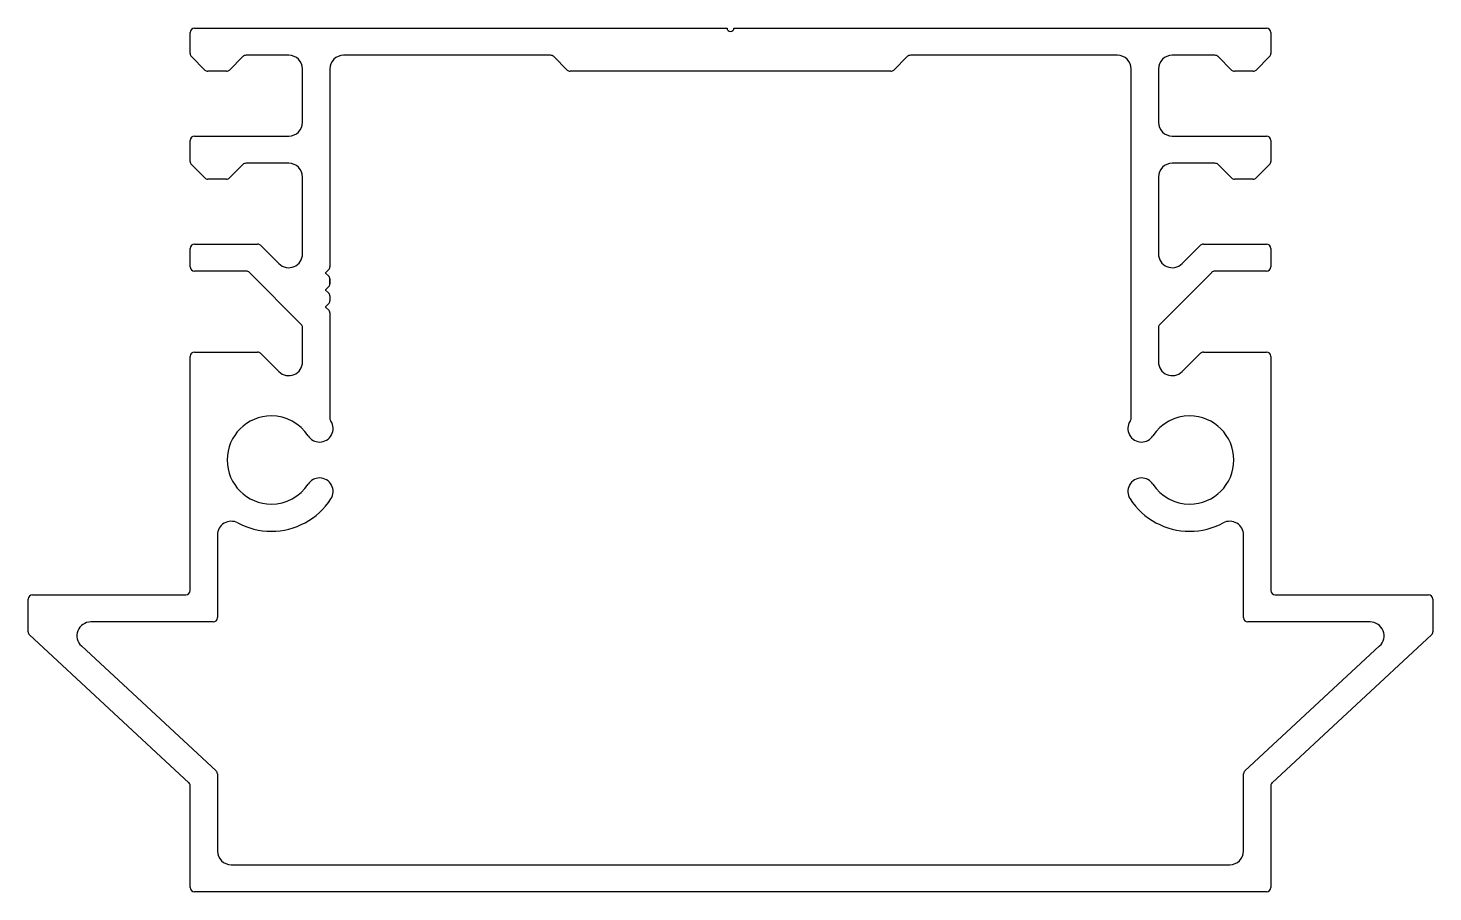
# Model space of a CAD drawing. Extents: x -41.3 to 41.2, y 1.8 to 52.6.
import ezdxf

# ---------------------------------------------------------------- set-up
doc = ezdxf.new("R2010")
doc.units = 0
doc.layers.add('1', color=4, linetype='CONTINUOUS')
doc.layers.add('DRAWING', color=4, linetype='CONTINUOUS')

msp = doc.modelspace()

# ---------------------------------------------------------------- linework, layer by layer
at = {"layer": '1', "color": 7, "linetype": 'CONTINUOUS'}
for p, q in [((-10.615, 51.001), (-22.778, 51.001)), ((-9.644, 50.135), (-10.435, 50.926)), ((10.346, 50.926), (9.555, 50.135)), ((22.688, 51.001), (10.525, 51.001)), ((-23.591, 50.188), (-23.591, 44.259)), ((9.375, 50.061), (-9.465, 50.061)), ((23.501, 29.671), (23.501, 50.188)), ((-23.591, 44.259), (-23.591, 39.306)), ((-23.591, 39.306), (-23.591, 38.554)), ((-23.664, 38.378), (-23.835, 38.207)), ((-23.835, 38.195), (-23.664, 38.024)), ((-23.591, 38.554), (-23.591, 38.554)), ((-23.664, 37.378), (-23.835, 37.207)), ((-23.835, 37.195), (-23.664, 37.024)), ((-23.591, 37.847), (-23.591, 37.555)), ((-23.591, 37.555), (-23.591, 37.847)), ((-23.591, 37.847), (-23.591, 37.555)), ((-23.591, 37.555), (-23.591, 37.847)), ((-23.591, 37.847), (-23.591, 37.555)), ((-23.664, 36.378), (-23.835, 36.207)), ((-23.591, 36.847), (-23.591, 36.555)), ((-23.835, 36.195), (-23.664, 36.024)), ((-23.591, 35.848), (-23.591, 34.571)), ((-23.591, 34.571), (-23.591, 32.759)), ((-23.591, 32.759), (-23.591, 29.671)), ((-30.195, 22.783), (-30.195, 17.93)), ((30.105, 17.93), (30.105, 22.783)), ((-30.449, 17.676), (-37.636, 17.676)), ((37.546, 17.676), (30.359, 17.676)), ((-38.189, 16.267), (-30.276, 8.924)), ((30.186, 8.924), (38.099, 16.267)), ((-30.195, 8.738), (-30.195, 4.214)), ((30.105, 4.214), (30.105, 8.738)), ((-29.382, 3.401), (-0.045, 3.401)), ((-0.045, 3.401), (29.292, 3.401))]:
    msp.add_line(p, q, dxfattribs=at)
for centre, radius, start, end in [((-22.778, 50.188), 0.813, 90, 180), ((-10.615, 50.747), 0.254, 45, 90), ((10.525, 50.747), 0.254, 90, 135), ((22.688, 50.188), 0.813, 360, 90), ((-9.465, 50.315), 0.254, 225, 270), ((9.375, 50.315), 0.254, 270, 315), ((-23.829, 38.201), 0.008, 135, 225), ((-23.841, 38.554), 0.25, 315, 360), ((-23.841, 37.847), 0.25, 0, 45), ((-23.829, 37.201), 0.008, 135, 225), ((-23.841, 37.555), 0.25, 315, 360), ((-23.841, 36.847), 0.25, 360, 45), ((-23.841, 36.555), 0.25, 315, 360), ((-23.829, 36.201), 0.008, 135, 225), ((-23.841, 35.848), 0.25, 0, 45), ((-27.032, 27.201), 2.591, 90, 270), ((-27.032, 27.201), 2.591, 33.14888, 90), ((26.943, 27.201), 2.591, 90, 146.85112), ((26.943, 27.201), 2.591, 270, 90), ((-24.193, 29.055), 0.8, 270, 33.14888), ((-23.337, 29.671), 0.254, 180, 213.75423), ((-27.032, 27.201), 4.191, 33.14888, 33.75423), ((24.104, 29.055), 0.8, 146.85112, 270), ((26.943, 27.201), 4.191, 146.24577, 146.85112), ((23.247, 29.671), 0.254, 326.24577, 360), ((-24.193, 29.055), 0.8, 213.14888, 270), ((24.104, 29.055), 0.8, 270, 326.85112), ((-27.032, 27.201), 2.591, 270, 326.85112), ((-24.193, 25.347), 0.8, 90, 146.85112), ((-24.193, 25.347), 0.8, 326.85112, 90), ((24.104, 25.347), 0.8, 90, 213.14888), ((24.104, 25.347), 0.8, 33.14888, 90), ((26.943, 27.201), 2.591, 213.14888, 270), ((-27.032, 27.201), 4.191, 270, 326.85112), ((26.943, 27.201), 4.191, 213.14888, 270), ((-29.382, 22.783), 0.813, 61.99535, 180), ((-27.032, 27.201), 4.191, 241.99535, 270), ((26.943, 27.201), 4.191, 270, 298.00465), ((29.292, 22.783), 0.813, 360, 118.00465), ((-37.636, 16.863), 0.813, 90, 227.13868), ((-30.449, 17.93), 0.254, 270, 0), ((30.359, 17.93), 0.254, 180, 270), ((37.546, 16.863), 0.813, 312.86132, 90), ((-30.449, 8.738), 0.254, 360, 47.13868), ((30.359, 8.738), 0.254, 132.86132, 180), ((-29.382, 4.214), 0.813, 180, 270), ((29.292, 4.214), 0.813, 270, 360)]:
    msp.add_arc(centre, radius, start, end, dxfattribs=at)
at = {"layer": 'DRAWING', "color": 7, "linetype": 'CONTINUOUS'}
for p, q in [((-31.795, 51.106), (-31.795, 52.347)), ((-31.541, 52.601), (-0.248, 52.601)), ((0.158, 52.601), (31.451, 52.601)), ((31.705, 52.347), (31.705, 51.106)), ((-30.929, 50.135), (-31.72, 50.926)), ((-28.694, 50.926), (-29.485, 50.135)), ((-26.004, 51.001), (-28.515, 51.001)), ((28.425, 51.001), (25.914, 51.001)), ((29.396, 50.135), (28.605, 50.926)), ((31.631, 50.926), (30.84, 50.135)), ((-29.665, 50.061), (-30.75, 50.061)), ((-25.191, 47.064), (-25.191, 50.188)), ((25.101, 50.188), (25.101, 47.064)), ((30.66, 50.061), (29.575, 50.061)), ((-31.541, 46.251), (-26.004, 46.251)), ((25.914, 46.251), (31.451, 46.251)), ((-31.795, 44.756), (-31.795, 45.997)), ((31.705, 45.997), (31.705, 44.756)), ((-26.004, 44.651), (-28.515, 44.651)), ((28.425, 44.651), (25.914, 44.651)), ((-30.929, 43.785), (-31.72, 44.576)), ((-28.694, 44.576), (-29.485, 43.785)), ((-25.191, 39.323), (-25.191, 43.838)), ((25.101, 43.838), (25.101, 39.323)), ((29.396, 43.785), (28.605, 44.576)), ((31.631, 44.576), (30.84, 43.785)), ((-29.665, 43.711), (-30.75, 43.711)), ((30.66, 43.711), (29.575, 43.711)), ((-31.795, 38.555), (-31.795, 39.647)), ((-31.541, 39.901), (-27.836, 39.901)), ((-27.656, 39.827), (-26.578, 38.749)), ((26.489, 38.749), (27.567, 39.827)), ((27.746, 39.901), (31.451, 39.901)), ((31.705, 39.647), (31.705, 38.555)), ((-28.499, 38.301), (-31.541, 38.301)), ((-25.265, 35.172), (-28.319, 38.226)), ((28.23, 38.226), (25.176, 35.172)), ((31.451, 38.301), (28.409, 38.301)), ((-25.191, 32.973), (-25.191, 34.993)), ((25.101, 34.993), (25.101, 32.973)), ((-31.795, 19.53), (-31.795, 33.297)), ((-31.541, 33.551), (-27.836, 33.551)), ((-27.656, 33.477), (-26.578, 32.399)), ((26.489, 32.399), (27.567, 33.477)), ((27.746, 33.551), (31.451, 33.551)), ((31.705, 33.297), (31.705, 19.53)), ((-41.32, 17.101), (-41.32, 19.022)), ((-41.066, 19.276), (-32.049, 19.276)), ((31.959, 19.276), (40.976, 19.276)), ((41.23, 19.022), (41.23, 17.101)), ((-31.876, 8.226), (-41.239, 16.915)), ((41.149, 16.915), (31.786, 8.226)), ((-31.795, 2.055), (-31.795, 8.04)), ((31.705, 8.04), (31.705, 2.055)), ((-0.045, 1.801), (-31.541, 1.801)), ((31.451, 1.801), (-0.045, 1.801))]:
    msp.add_line(p, q, dxfattribs=at)
for centre, radius, start, end in [((-31.541, 52.347), 0.254, 90, 180), ((-0.045, 52.601), 0.203, 180, 270), ((-0.045, 52.601), 0.203, 270, 360), ((31.451, 52.347), 0.254, 0, 90), ((-31.541, 51.106), 0.254, 180, 225), ((-28.515, 50.747), 0.254, 90, 135), ((-26.004, 50.188), 0.813, 360, 90), ((25.914, 50.188), 0.813, 90, 180), ((28.425, 50.747), 0.254, 45, 90), ((31.451, 51.106), 0.254, 315, 360), ((-30.75, 50.315), 0.254, 225, 270), ((-29.665, 50.315), 0.254, 270, 315), ((29.575, 50.315), 0.254, 225, 270), ((30.66, 50.315), 0.254, 270, 315), ((-26.004, 47.064), 0.813, 270, 360), ((25.914, 47.064), 0.813, 180, 270), ((-31.541, 45.997), 0.254, 90, 180), ((31.451, 45.997), 0.254, 0, 90), ((-31.541, 44.756), 0.254, 180, 225), ((-28.515, 44.397), 0.254, 90, 135), ((-26.004, 43.838), 0.813, 360, 90), ((25.914, 43.838), 0.813, 90, 180), ((28.425, 44.397), 0.254, 45, 90), ((31.451, 44.756), 0.254, 315, 360), ((-30.75, 43.965), 0.254, 225, 270), ((-29.665, 43.965), 0.254, 270, 315), ((29.575, 43.965), 0.254, 225, 270), ((30.66, 43.965), 0.254, 270, 315), ((-31.541, 39.647), 0.254, 90, 180), ((-27.836, 39.647), 0.254, 45, 90), ((27.746, 39.647), 0.254, 90, 135), ((31.451, 39.647), 0.254, 0, 90), ((-26.004, 39.323), 0.813, 225, 0), ((25.914, 39.323), 0.813, 180, 315), ((-31.541, 38.555), 0.254, 180, 270), ((-28.499, 38.047), 0.254, 45, 90), ((28.409, 38.047), 0.254, 90, 135), ((31.451, 38.555), 0.254, 270, 360), ((-25.445, 34.993), 0.254, 360, 45), ((25.355, 34.993), 0.254, 135, 180), ((-31.541, 33.297), 0.254, 90, 180), ((-27.836, 33.297), 0.254, 45, 90), ((27.746, 33.297), 0.254, 90, 135), ((31.451, 33.297), 0.254, 0, 90), ((-26.004, 32.973), 0.813, 225, 360), ((25.914, 32.973), 0.813, 180, 315), ((-41.066, 19.022), 0.254, 90, 180), ((-32.049, 19.53), 0.254, 270, 360), ((31.959, 19.53), 0.254, 180, 270), ((40.976, 19.022), 0.254, 0, 90), ((-41.066, 17.101), 0.254, 180, 227.13868), ((40.976, 17.101), 0.254, 312.86132, 360), ((-32.049, 8.04), 0.254, 360, 47.13868), ((31.959, 8.04), 0.254, 132.86132, 180), ((-31.541, 2.055), 0.254, 180, 270), ((31.451, 2.055), 0.254, 270, 0)]:
    msp.add_arc(centre, radius, start, end, dxfattribs=at)

doc.saveas('drawing.dxf')
